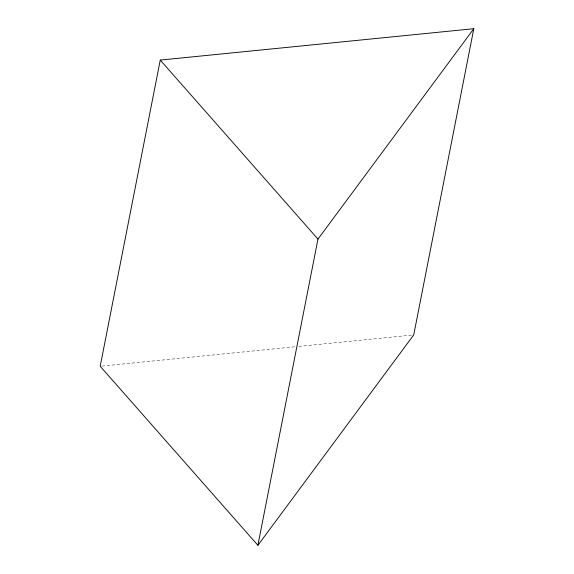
<?xml version="1.0" encoding="UTF-8"?>
<svg xmlns="http://www.w3.org/2000/svg" width="574" height="574" viewBox="0 0 574 574"><rect width="100%" height="100%" fill="white"/><g stroke="black" fill="none" stroke-linecap="round" stroke-linejoin="round"><path stroke-width="0.43" stroke-dasharray="2.87 2.15" d="M101.971 366.097L295.266 346.753M298.832 346.395L412.849 334.986"/><path stroke-width="0.86" d="M160.261 60.076L100.192 366.277L257.891 545.3L413.739 334.893L473.808 28.7L160.261 60.076L317.967 239.107L257.891 545.3M317.967 239.107L473.808 28.7"/></g></svg>
